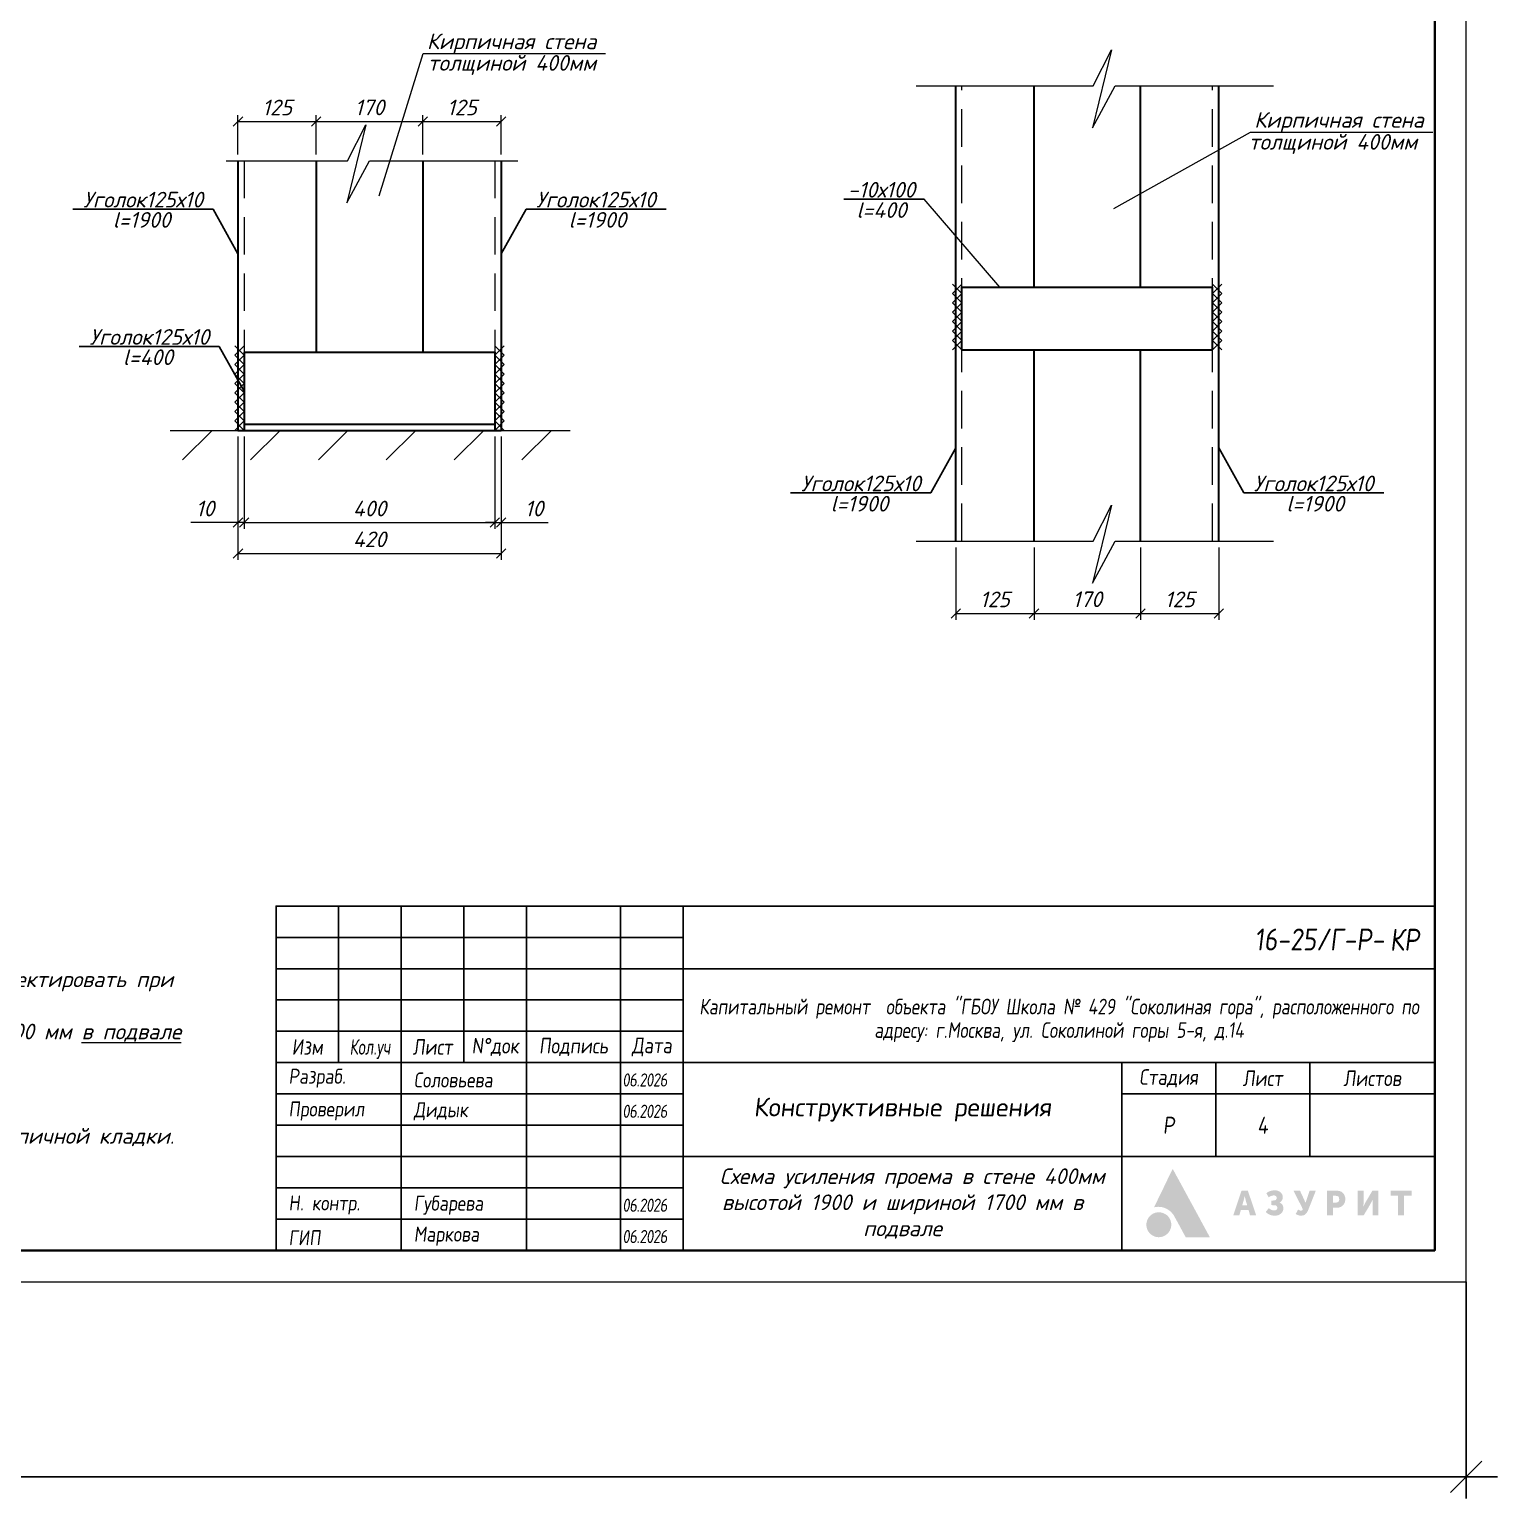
# Model space of a CAD drawing. Header units: millimetres. Extents: x 19346 to 188849, y 18183 to 1386204.
# Drawn here: x 129053 to 131397, y 25514 to 27860 of the extents above; entities that cross this region are included whole.
import ezdxf
from ezdxf.enums import TextEntityAlignment as Align

# ---------------------------------------------------------------- set-up
doc = ezdxf.new("R2010")
doc.units = ezdxf.units.MM
doc.linetypes.add('Пунктир 2мм', pattern=[3, 2, -1])
doc.layers.get('DEFPOINTS').update_dxf_attribs({"color": 1})
for name, color, linetype, lineweight in [('013', 7, 'Continuous', 13), ('030', 7, 'Continuous', 30), ('_TEXT', 7, 'Continuous', 30)]:
    doc.layers.add(name, color=color, linetype=linetype, lineweight=lineweight)
doc.layers.add('_STAMP', color=7, linetype='Continuous')
doc.styles.add('10', font='isocpeui.ttf', dxfattribs={"height": 25})
doc.styles.add('GOST', font='isocpeur.TTF')
doc.styles.add('ISOCPEUR', font='isocpeur.TTF', dxfattribs={"width": 0.85, "oblique": 7})
doc.styles.add('БДА100', font='romand.shx', dxfattribs={"width": 0.7})
doc.dimstyles.new('10', dxfattribs={"dimtxt": 37.5, "dimasz": 15, "dimexe": 10, "dimexo": 10, "dimgap": 10, "dimtad": 1, "dimtxsty": '10', "dimblk": 'OBLIQUE', "dimcen": 2.5, "dimadec": 0, "dimazin": 0, "dimtfac": 1, "dimtmove": 0, "dimatfit": 3, "dimfxl": 1, "dimlwd": 15, "dimlwe": 15, "dimarcsym": 0})
doc.dimstyles.new('БДА1', dxfattribs={"dimtxt": 2, "dimasz": 1, "dimexe": 0.7, "dimexo": 0, "dimgap": 0.8, "dimtad": 1, "dimdec": 0, "dimrnd": 1, "dimzin": 0, "dimdsep": 46, "dimtxsty": 'БДА100', "dimblk": 'OBLIQUE', "dimcen": 2, "dimdle": 1, "dimadec": 0, "dimazin": 0, "dimtfac": 1, "dimtdec": 0, "dimtmove": 1, "dimatfit": 3, "dimldrblk": 'NONE', "dimfxl": 0.7, "dimtolj": 1, "dimtzin": 0, "dimlwd": -1, "dimlwe": -1, "dimarcsym": 0})

# ---------------------------------------------------------------- blocks, each defined once
blk = doc.blocks.new('_OBLIQUE')
at = {"color": 0, "linetype": 'ByBlock'}
blk.add_line((-0.5, -0.5), (0.5, 0.5), dxfattribs=at)
blk = doc.blocks.new('*D17')
at = {"layer": 'DEFPOINTS', "color": 0, "transparency": 16777216}
for p, q in [((0, 0), (0, -34.62)), ((594, 0), (594, -34.62)), ((-5, -31.12), (599, -31.12))]:
    blk.add_line(p, q, dxfattribs=at)
for p in [(0, 0), (594, 0), (594, -31.12)]:
    blk.add_point(p, dxfattribs=at)
at = {"layer": 'DEFPOINTS', "color": 0, "transparency": 16777216, "xscale": 5, "yscale": 5, "zscale": 5, "rotation": 180}
blk.add_blockref('_OBLIQUE', (0, -31.12), dxfattribs=at)
at = {"layer": 'DEFPOINTS', "color": 0, "transparency": 16777216, "xscale": 5, "yscale": 5, "zscale": 5}
blk.add_blockref('_OBLIQUE', (594, -31.12), dxfattribs=at)
at = {"layer": 'DEFPOINTS', "color": 0, "lineweight": 0, "transparency": 16777216, "insert": (105, -22.12), "char_height": 10, "attachment_point": 5, "style": 'БДА100'}
blk.add_mtext('\\A1;594', dxfattribs=at)
blk = doc.blocks.new('_None')
blk = doc.blocks.new('Логотип Азурит')
at = {"layer": '_STAMP', "linetype": 'Continuous', "true_color": 0x2a3756}
h = blk.add_hatch(color=159, dxfattribs=at)
h.dxf.hatch_style = 1
h.paths.add_polyline_path([(-39.4, 8.5), (-40.02, 9.65), (-40.61, 10.74), (-41.14, 11.7), (-41.62, 12.59), (-41.79, 12.89), (-41.86, 13.01), (-41.91, 12.94), (-41.99, 12.78), (-42.39, 11.96), (-42.77, 11.18), (-43.09, 10.5), (-43.47, 9.72), (-44.18, 8.26), (-44.5, 7.6), (-44.73, 7.14), (-44.85, 6.9), (-44.7, 6.93), (-44.51, 6.95), (-44.27, 6.97), (-44.09, 6.97), (-43.91, 6.96), (-43.74, 6.94), (-43.56, 6.91), (-43.39, 6.87), (-43.22, 6.81), (-43.05, 6.75), (-42.89, 6.68), (-42.73, 6.59), (-42.58, 6.5), (-42.43, 6.4), (-42.29, 6.29), (-42.15, 6.17), (-42.03, 6.04), (-41.91, 5.91), (-41.79, 5.77), (-41.72, 5.65), (-41.63, 5.5), (-41.3, 4.9), (-41.02, 4.39), (-40.57, 3.56), (-40.05, 2.59), (-39.78, 2.11), (-37.86, 2.11), (-36.5, 2.11), (-35.94, 2.12), (-36.48, 3.13), (-36.82, 3.75), (-37.16, 4.37), (-37.67, 5.33), (-38.2, 6.3), (-38.54, 6.93), (-38.87, 7.53)])
h = blk.add_hatch(color=159, dxfattribs=at)
h.dxf.hatch_style = 1
h.paths.add_polyline_path([(-29.3, 7.88), (-29.63, 8.84), (-29.86, 9.53), (-30.37, 9.54), (-30.87, 9.54), (-30.93, 9.38), (-31.26, 8.4), (-31.64, 7.27), (-31.97, 6.31), (-32.19, 5.64), (-32.05, 5.63), (-31.71, 5.62), (-31.23, 5.62), (-31.11, 6.03), (-30.99, 6.44), (-30.37, 6.44), (-29.75, 6.44), (-29.63, 6.03), (-29.52, 5.62), (-29.03, 5.62), (-28.54, 5.62), (-28.6, 5.8), (-28.93, 6.79)])
h.paths.add_polyline_path([(-30.77, 7.21), (-30.74, 7.31), (-30.56, 7.93), (-30.43, 8.43), (-30.39, 8.59), (-30.37, 8.65), (-30.35, 8.64), (-30.31, 8.45), (-30.22, 8.08), (-30.11, 7.66), (-30.01, 7.33), (-29.97, 7.21), (-30.37, 7.21)], flags=16)
h = blk.add_hatch(color=159, dxfattribs=at)
h.dxf.hatch_style = 1
h.paths.add_polyline_path([(-24.39, 7.35), (-24.47, 7.43), (-24.56, 7.5), (-24.66, 7.56), (-24.81, 7.65), (-24.74, 7.69), (-24.65, 7.75), (-24.55, 7.86), (-24.45, 7.97), (-24.38, 8.09), (-24.35, 8.18), (-24.32, 8.25), (-24.31, 8.34), (-24.3, 8.45), (-24.3, 8.65), (-24.31, 8.73), (-24.34, 8.82), (-24.41, 8.99), (-24.51, 9.14), (-24.63, 9.28), (-24.78, 9.39), (-24.95, 9.48), (-25.13, 9.55), (-25.34, 9.59), (-25.56, 9.6), (-25.74, 9.6), (-25.91, 9.58), (-26.08, 9.55), (-26.23, 9.51), (-26.39, 9.46), (-26.53, 9.39), (-26.67, 9.32), (-26.8, 9.23), (-26.9, 9.15), (-26.81, 8.98), (-26.64, 8.66), (-26.54, 8.5), (-26.51, 8.5), (-26.46, 8.54), (-26.35, 8.61), (-26.21, 8.67), (-26.07, 8.73), (-25.93, 8.77), (-25.82, 8.79), (-25.72, 8.79), (-25.62, 8.79), (-25.53, 8.76), (-25.46, 8.73), (-25.39, 8.68), (-25.34, 8.62), (-25.3, 8.55), (-25.26, 8.45), (-25.26, 8.36), (-25.27, 8.27), (-25.32, 8.18), (-25.36, 8.13), (-25.39, 8.08), (-25.44, 8.05), (-25.49, 8.02), (-25.63, 7.99), (-25.84, 7.98), (-26.1, 7.97), (-26.1, 7.6), (-26.1, 7.24), (-25.78, 7.23), (-25.54, 7.21), (-25.45, 7.2), (-25.38, 7.18), (-25.33, 7.15), (-25.28, 7.12), (-25.25, 7.08), (-25.21, 7.02), (-25.19, 6.96), (-25.17, 6.9), (-25.17, 6.76), (-25.18, 6.7), (-25.2, 6.64), (-25.23, 6.58), (-25.26, 6.53), (-25.31, 6.49), (-25.37, 6.45), (-25.44, 6.43), (-25.52, 6.41), (-25.69, 6.39), (-25.78, 6.39), (-25.87, 6.41), (-26, 6.45), (-26.16, 6.51), (-26.3, 6.6), (-26.43, 6.69), (-26.53, 6.76), (-26.77, 6.45), (-26.93, 6.26), (-26.97, 6.2), (-26.98, 6.15), (-26.97, 6.11), (-26.94, 6.07), (-26.82, 5.97), (-26.62, 5.84), (-26.41, 5.73), (-26.19, 5.65), (-25.97, 5.59), (-25.78, 5.57), (-25.53, 5.57), (-25.3, 5.58), (-25.12, 5.61), (-24.99, 5.65), (-24.87, 5.71), (-24.75, 5.78), (-24.64, 5.85), (-24.54, 5.94), (-24.45, 6.03), (-24.37, 6.13), (-24.31, 6.23), (-24.25, 6.37), (-24.21, 6.51), (-24.2, 6.66), (-24.2, 6.82), (-24.21, 6.94), (-24.24, 7.06), (-24.28, 7.16), (-24.33, 7.26)])
h = blk.add_hatch(color=159, dxfattribs=at)
h.dxf.hatch_style = 1
h.paths.add_polyline_path([(-19.61, 8.04), (-19.36, 8.68), (-19.14, 9.22), (-19.03, 9.53), (-19.17, 9.54), (-19.52, 9.54), (-20.02, 9.54), (-20.05, 9.44), (-20.31, 8.65), (-20.59, 7.81), (-20.63, 7.68), (-20.66, 7.62), (-20.67, 7.61), (-20.7, 7.67), (-20.82, 7.97), (-21.01, 8.4), (-21.34, 9.1), (-21.54, 9.54), (-22.06, 9.54), (-22.58, 9.54), (-22.4, 9.17), (-21.88, 8.17), (-21.32, 7.06), (-21.11, 6.63), (-21.09, 6.56), (-21.1, 6.52), (-21.15, 6.45), (-21.21, 6.41), (-21.28, 6.38), (-21.37, 6.37), (-21.45, 6.37), (-21.55, 6.39), (-21.64, 6.43), (-21.74, 6.49), (-21.82, 6.53), (-21.86, 6.49), (-21.92, 6.39), (-22.11, 6.05), (-22.23, 5.85), (-22.18, 5.81), (-22.08, 5.75), (-21.95, 5.69), (-21.81, 5.63), (-21.69, 5.59), (-21.51, 5.57), (-21.31, 5.57), (-21.12, 5.59), (-20.97, 5.62), (-20.88, 5.66), (-20.79, 5.71), (-20.71, 5.77), (-20.63, 5.84), (-20.56, 5.93), (-20.48, 6.02), (-20.35, 6.23), (-20.28, 6.35), (-20.21, 6.51), (-19.92, 7.25)])
h = blk.add_hatch(color=159, dxfattribs=at)
h.dxf.hatch_style = 1
h.paths.add_polyline_path([(-14.46, 7.53), (-14.41, 7.64), (-14.37, 7.74), (-14.33, 7.96), (-14.31, 8.19), (-14.32, 8.41), (-14.37, 8.63), (-14.45, 8.83), (-14.5, 8.93), (-14.55, 9.02), (-14.62, 9.1), (-14.69, 9.18), (-14.81, 9.29), (-14.92, 9.37), (-15.06, 9.43), (-15.21, 9.49), (-15.33, 9.52), (-15.49, 9.53), (-16.3, 9.54), (-17.21, 9.54), (-17.21, 7.58), (-17.21, 5.62), (-16.73, 5.62), (-16.25, 5.62), (-16.25, 6.23), (-16.25, 6.83), (-15.87, 6.83), (-15.58, 6.84), (-15.35, 6.86), (-15.17, 6.91), (-14.99, 6.98), (-14.83, 7.08), (-14.69, 7.2), (-14.56, 7.36)])
h.paths.add_polyline_path([(-15.6, 7.68), (-15.67, 7.66), (-15.95, 7.66), (-16.25, 7.66), (-16.25, 8.2), (-16.25, 8.74), (-15.93, 8.73), (-15.64, 8.72), (-15.57, 8.7), (-15.51, 8.67), (-15.42, 8.6), (-15.35, 8.51), (-15.32, 8.45), (-15.3, 8.39), (-15.29, 8.19), (-15.29, 8.07), (-15.3, 8), (-15.32, 7.94), (-15.35, 7.88), (-15.39, 7.82), (-15.43, 7.78), (-15.53, 7.71)], flags=16)
h = blk.add_hatch(color=159, dxfattribs=at)
h.dxf.hatch_style = 1
h.paths.add_polyline_path([(-10.09, 7.82), (-9.98, 8.03), (-9.94, 8.12), (-9.95, 7.93), (-9.96, 7.49), (-9.97, 6.69), (-9.97, 5.62), (-9.5, 5.62), (-9.04, 5.62), (-9.04, 7.58), (-9.04, 9.54), (-9.51, 9.54), (-9.99, 9.54), (-10.36, 8.91), (-10.84, 8.1), (-11.03, 7.78), (-11.26, 7.34), (-11.37, 7.13), (-11.42, 7.05), (-11.41, 7.31), (-11.39, 7.78), (-11.39, 8.55), (-11.39, 9.54), (-11.86, 9.54), (-12.34, 9.54), (-12.34, 7.58), (-12.34, 5.62), (-11.86, 5.62), (-11.37, 5.62), (-11.18, 5.95), (-10.61, 6.89), (-10.31, 7.42)])
h = blk.add_hatch(color=159, dxfattribs=at)
h.dxf.hatch_style = 1
h.paths.add_polyline_path([(-3.74, 9.14), (-3.74, 9.54), (-5.42, 9.54), (-7.09, 9.54), (-7.09, 9.14), (-7.09, 8.74), (-6.5, 8.74), (-5.9, 8.74), (-5.9, 7.18), (-5.9, 5.62), (-5.43, 5.62), (-4.95, 5.62), (-4.95, 7.18), (-4.95, 8.74), (-4.35, 8.74), (-3.74, 8.74)])
at = {"layer": '_STAMP', "linetype": 'Continuous', "true_color": 0x1447b7}
h = blk.add_hatch(color=162, dxfattribs=at)
h.dxf.hatch_style = 1
h.paths.add_polyline_path([(-42.09, 4.22), (-42.11, 4.4), (-42.15, 4.58), (-42.2, 4.76), (-42.27, 4.93), (-42.35, 5.1), (-42.45, 5.26), (-42.57, 5.41), (-42.7, 5.55), (-42.8, 5.64), (-42.91, 5.72), (-43.14, 5.86), (-43.38, 5.97), (-43.63, 6.05), (-43.89, 6.09), (-44.15, 6.1), (-44.42, 6.07), (-44.55, 6.04), (-44.68, 6.01), (-44.87, 5.94), (-45.05, 5.85), (-45.22, 5.74), (-45.37, 5.62), (-45.51, 5.49), (-45.63, 5.35), (-45.75, 5.19), (-45.84, 5.03), (-45.92, 4.85), (-45.98, 4.67), (-46.03, 4.49), (-46.06, 4.29), (-46.07, 4.1), (-46.05, 3.9), (-46.02, 3.7), (-45.97, 3.51), (-45.92, 3.37), (-45.87, 3.24), (-45.8, 3.11), (-45.72, 2.99), (-45.64, 2.88), (-45.54, 2.77), (-45.44, 2.67), (-45.33, 2.57), (-45.22, 2.49), (-45.1, 2.41), (-44.98, 2.34), (-44.85, 2.28), (-44.72, 2.22), (-44.58, 2.18), (-44.44, 2.15), (-44.3, 2.13), (-44.05, 2.12), (-43.8, 2.14), (-43.57, 2.19), (-43.34, 2.26), (-43.12, 2.37), (-42.92, 2.5), (-42.73, 2.65), (-42.56, 2.83), (-42.44, 2.99), (-42.34, 3.15), (-42.26, 3.32), (-42.19, 3.49), (-42.14, 3.67), (-42.11, 3.85), (-42.09, 4.03)])
blk = doc.blocks.new('_Azurit_Stamp')
at = {"layer": '_STAMP'}
for p, q in [((-175, 55), (-175, 30)), ((-165, 55), (-165, 0)), ((-155, 55), (-155, 30)), ((-145, 55), (-145, 0)), ((-130, 55), (-130, 0)), ((-120, 55), (-120, 0)), ((-185, 50), (-120, 50)), ((-185, 45), (-120, 45)), ((0, 45), (-120, 45)), ((-185, 40), (-120, 40)), ((-185, 35), (-120, 35)), ((-185, 30), (-120, 30)), ((0, 30), (-120, 30)), ((-50, 30), (-50, 0)), ((-35, 25), (-35, 30)), ((-20, 25), (-20, 30)), ((-185, 25), (-120, 25)), ((-50, 25), (-35, 25)), ((-35, 25), (-50, 25)), ((-35, 25), (-20, 25)), ((-35, 15), (-35, 25)), ((-20, 25), (-35, 25)), ((-20, 25), (0, 25)), ((-20, 15), (-20, 25)), ((0, 25), (-20, 25)), ((-185, 20), (-120, 20)), ((-185, 15), (-120, 15)), ((-120, 15), (0, 15)), ((-185, 10), (-120, 10)), ((-185, 5), (-120, 5))]:
    blk.add_line(p, q, dxfattribs=at)
blk.add_lwpolyline([(-185, 0), (0, 0), (0, 55), (-185, 55)], close=True, dxfattribs=at)
at = {"linetype": 'Continuous'}
blk.add_blockref('Логотип Азурит', (0, 0), dxfattribs=at)
at = {"color": 0, "lineweight": 9, "insert": (-42.5, 20), "char_height": 2.7, "width": 15, "attachment_point": 5, "style": 'ISOCPEUR'}
blk.add_mtext('Р', dxfattribs=at)
at = {"layer": '_TEXT', "color": 1, "style": 'ISOCPEUR', "oblique": 7, "width": 0.85}
blk.add_text('КР ', height=3.5, dxfattribs=at).set_placement((-7.2, 49.62), align=Align.MIDDLE_LEFT)
at = {"layer": '_TEXT', "color": 5, "line_spacing_factor": 0.9, "style": 'ISOCPEUR'}
for s, width, heights, insert, char_height, attachment_point in [('16-25/Г-Р-', 69.1586, [9.61], (-8.07, 49.66), 3.5, 6), ('{\\Q8;\\W0.8;\\C7;Капитальный ремонт  объекта "ГБОУ Школа № 429 "Соколиная гора", расположенного по адресу: г.Москва, ул. Соколиной горы 5-я, д.14}', 120, [14.01], (-60, 36.73), 2.5, 5), ('{\\W1;Конструктивные решения}', 69.1586, [14.57], (-85, 22.5), 3, 5)]:
    blk.add_mtext_dynamic_manual_height_columns(s, width=width, gutter_width=0, heights=heights, dxfattribs=dict(at, insert=insert, char_height=char_height, attachment_point=attachment_point))
at = {"layer": '_TEXT', "style": 'ISOCPEUR'}
for s, width, insert, char_height, attachment_point in [('Изм', 10, (-180, 32.5), 2.5, 5), ('{\\W0.7;Кол.уч}', 10, (-170, 32.17), 2.5, 5), ('Лист', 10, (-160, 32.5), 2.5, 5), ('N%%Dдок', 10, (-150, 32.5), 2.5, 5), ('Подпись', 10, (-137.5, 32.5), 2.5, 5), ('Дата', 10, (-125, 32.5), 2.5, 5), ('Разраб.', 20, (-183, 27.5), 2.4, 4), ('Стадия', 15, (-42.5, 27.5), 2.5, 5), ('Лист', 15, (-27.5, 27.5), 2.5, 5), ('Листов', 15, (-10, 27.5), 2.5, 5), ('Проверил', 20, (-183, 22.27), 2.4, 4), ('Н. контр.', 20, (-183, 7.27), 2.4, 4), ('ГИП', 20, (-183, 2.04), 2.4, 4)]:
    blk.add_mtext_dynamic_manual_height_columns(s, width=width, gutter_width=12.5, heights=[0], dxfattribs=dict(at, insert=insert, char_height=char_height, attachment_point=attachment_point))
at = {"layer": '_TEXT', "color": 1, "attachment_point": 4, "style": 'ISOCPEUR'}
for s, width, insert, char_height in [('Соловьева', 19.0361, (-163, 27.23), 2.4), ('{\\W0.82;\\T0.92;06.2026}', 7.4894, (-129.7, 27.23), 2.1), ('{\\W0.82;\\T0.92;06.2026}', 7.4894, (-129.7, 22.23), 2.1), ('{\\W0.82;\\T0.92;06.2026}', 7.4894, (-129.7, 7.23), 2.1), ('{\\W0.82;\\T0.92;06.2026}', 7.4894, (-129.7, 2.23), 2.1)]:
    blk.add_mtext_dynamic_manual_height_columns(s, width=width, gutter_width=12.5, heights=[0], dxfattribs=dict(at, insert=insert, char_height=char_height))
at = {"layer": '_TEXT', "color": 5, "char_height": 2.4, "attachment_point": 4, "style": 'ISOCPEUR'}
for s, insert in [('Дидык', (-163, 22.23)), ('Губарева', (-163, 7.23)), ('Маркова', (-163, 2.29))]:
    blk.add_mtext_dynamic_manual_height_columns(s, width=19.0361, gutter_width=12.5, heights=[0], dxfattribs=dict(at, insert=insert))
blk = doc.blocks.new('*D259')
at = {"color": 0, "lineweight": 15, "ltscale": 100, "transparency": 16777216}
for p, q in [((129396.1, 27209.8), (129396.1, 27062.5)), ((129796.1, 27209.8), (129796.1, 27062.5)), ((129396.1, 27072.5), (129796.1, 27072.5))]:
    blk.add_line(p, q, dxfattribs=at)
at = {"layer": 'DEFPOINTS', "color": 0, "ltscale": 100, "transparency": 16777216}
for p in [(129396.1, 27219.8), (129796.1, 27219.8), (129796.1, 27072.5)]:
    blk.add_point(p, dxfattribs=at)
at = {"color": 0, "lineweight": 15, "ltscale": 100, "transparency": 16777216, "xscale": 15, "yscale": 15, "zscale": 15, "rotation": 180}
blk.add_blockref('_OBLIQUE', (129396.1, 27072.5), dxfattribs=at)
at = {"color": 0, "lineweight": 15, "ltscale": 100, "transparency": 16777216, "xscale": 15, "yscale": 15, "zscale": 15}
blk.add_blockref('_OBLIQUE', (129796.1, 27072.5), dxfattribs=at)
at = {"color": 0, "ltscale": 100, "transparency": 16777216, "insert": (129596.1, 27095), "char_height": 25, "attachment_point": 5, "style": '10'}
blk.add_mtext('400', dxfattribs=at)
blk = doc.blocks.new('*D289')
at = {"layer": '013', "color": 0, "lineweight": 15, "ltscale": 100, "transparency": 16777216}
for p, q in [((129386.1, 27209.8), (129386.1, 27062.5)), ((129396.1, 27209.8), (129396.1, 27062.5)), ((129386.1, 27072.5), (129310.9, 27072.5)), ((129396.1, 27072.5), (129386.1, 27072.5)), ((129396.1, 27072.5), (129411.1, 27072.5))]:
    blk.add_line(p, q, dxfattribs=at)
at = {"layer": 'DEFPOINTS', "color": 0, "ltscale": 100, "transparency": 16777216}
for p in [(129386.1, 27219.8), (129396.1, 27219.8), (129386.1, 27072.5)]:
    blk.add_point(p, dxfattribs=at)
at = {"layer": '013', "color": 0, "lineweight": 15, "ltscale": 100, "transparency": 16777216, "xscale": 15, "yscale": 15, "zscale": 15}
blk.add_blockref('_OBLIQUE', (129386.1, 27072.5), dxfattribs=at)
at = {"layer": '013', "color": 0, "lineweight": 15, "ltscale": 100, "transparency": 16777216, "xscale": 15, "yscale": 15, "zscale": 15, "rotation": 180}
blk.add_blockref('_OBLIQUE', (129396.1, 27072.5), dxfattribs=at)
at = {"layer": '013', "color": 0, "ltscale": 100, "transparency": 16777216, "insert": (129333.5, 27095), "char_height": 25, "attachment_point": 5, "style": '10'}
blk.add_mtext('10', dxfattribs=at)
blk = doc.blocks.new('*D260')
at = {"layer": '013', "color": 0, "lineweight": 15, "ltscale": 100, "transparency": 16777216}
for p, q in [((129796.1, 27209.8), (129796.1, 27062.5)), ((129806.1, 27209.8), (129806.1, 27062.5)), ((129796.1, 27072.5), (129781.1, 27072.5)), ((129796.1, 27072.5), (129806.1, 27072.5)), ((129806.1, 27072.5), (129881.3, 27072.5))]:
    blk.add_line(p, q, dxfattribs=at)
at = {"layer": 'DEFPOINTS', "color": 0, "ltscale": 100, "transparency": 16777216}
for p in [(129796.1, 27219.8), (129806.1, 27219.8), (129806.1, 27072.5)]:
    blk.add_point(p, dxfattribs=at)
at = {"layer": '013', "color": 0, "lineweight": 15, "ltscale": 100, "transparency": 16777216, "xscale": 15, "yscale": 15, "zscale": 15}
blk.add_blockref('_OBLIQUE', (129796.1, 27072.5), dxfattribs=at)
at = {"layer": '013', "color": 0, "lineweight": 15, "ltscale": 100, "transparency": 16777216, "xscale": 15, "yscale": 15, "zscale": 15, "rotation": 180}
blk.add_blockref('_OBLIQUE', (129806.1, 27072.5), dxfattribs=at)
at = {"layer": '013', "color": 0, "ltscale": 100, "transparency": 16777216, "insert": (129858.7, 27095), "char_height": 25, "attachment_point": 5, "style": '10'}
blk.add_mtext('10', dxfattribs=at)
blk = doc.blocks.new('*D261')
at = {"layer": '013', "color": 0, "lineweight": 15, "ltscale": 100, "transparency": 16777216}
for p, q in [((129386.1, 27209.8), (129386.1, 27013.3)), ((129806.1, 27209.8), (129806.1, 27013.3)), ((129386.1, 27023.3), (129806.1, 27023.3))]:
    blk.add_line(p, q, dxfattribs=at)
at = {"layer": 'DEFPOINTS', "color": 0, "ltscale": 100, "transparency": 16777216}
for p in [(129386.1, 27219.8), (129806.1, 27219.8), (129806.1, 27023.3)]:
    blk.add_point(p, dxfattribs=at)
at = {"layer": '013', "color": 0, "lineweight": 15, "ltscale": 100, "transparency": 16777216, "xscale": 15, "yscale": 15, "zscale": 15, "rotation": 180}
blk.add_blockref('_OBLIQUE', (129386.1, 27023.3), dxfattribs=at)
at = {"layer": '013', "color": 0, "lineweight": 15, "ltscale": 100, "transparency": 16777216, "xscale": 15, "yscale": 15, "zscale": 15}
blk.add_blockref('_OBLIQUE', (129806.1, 27023.3), dxfattribs=at)
at = {"layer": '013', "color": 0, "ltscale": 100, "transparency": 16777216, "insert": (129596.1, 27045.8), "char_height": 25, "attachment_point": 5, "style": '10'}
blk.add_mtext('420', dxfattribs=at)
blk = doc.blocks.new('*D298')
at = {"layer": '013', "color": 0, "lineweight": 15, "ltscale": 100, "transparency": 16777216}
for p, q in [((129386.1, 27660.4), (129386.1, 27722.9)), ((129386.1, 27712.9), (129511.1, 27712.9)), ((129511.1, 27660.4), (129511.1, 27722.9))]:
    blk.add_line(p, q, dxfattribs=at)
at = {"layer": 'DEFPOINTS', "color": 0, "ltscale": 100, "transparency": 16777216}
for p in [(129511.1, 27712.9), (129386.1, 27650.4), (129511.1, 27650.4)]:
    blk.add_point(p, dxfattribs=at)
at = {"layer": '013', "color": 0, "lineweight": 15, "ltscale": 100, "transparency": 16777216, "xscale": 15, "yscale": 15, "zscale": 15, "rotation": 180}
blk.add_blockref('_OBLIQUE', (129386.1, 27712.9), dxfattribs=at)
at = {"layer": '013', "color": 0, "lineweight": 15, "ltscale": 100, "transparency": 16777216, "xscale": 15, "yscale": 15, "zscale": 15}
blk.add_blockref('_OBLIQUE', (129511.1, 27712.9), dxfattribs=at)
at = {"layer": '013', "color": 0, "ltscale": 100, "transparency": 16777216, "insert": (129448.6, 27735.4), "char_height": 25, "attachment_point": 5, "style": '10'}
blk.add_mtext('125', dxfattribs=at)
blk = doc.blocks.new('*D299')
at = {"layer": '013', "color": 0, "lineweight": 15, "ltscale": 100, "transparency": 16777216}
for p, q in [((129511.1, 27660.4), (129511.1, 27722.9)), ((129511.1, 27712.9), (129681.1, 27712.9)), ((129681.1, 27660.4), (129681.1, 27722.9))]:
    blk.add_line(p, q, dxfattribs=at)
at = {"layer": 'DEFPOINTS', "color": 0, "ltscale": 100, "transparency": 16777216}
for p in [(129681.1, 27712.9), (129511.1, 27650.4), (129681.1, 27650.4)]:
    blk.add_point(p, dxfattribs=at)
at = {"layer": '013', "color": 0, "lineweight": 15, "ltscale": 100, "transparency": 16777216, "xscale": 15, "yscale": 15, "zscale": 15, "rotation": 180}
blk.add_blockref('_OBLIQUE', (129511.1, 27712.9), dxfattribs=at)
at = {"layer": '013', "color": 0, "lineweight": 15, "ltscale": 100, "transparency": 16777216, "xscale": 15, "yscale": 15, "zscale": 15}
blk.add_blockref('_OBLIQUE', (129681.1, 27712.9), dxfattribs=at)
at = {"layer": '013', "color": 0, "ltscale": 100, "transparency": 16777216, "insert": (129596.1, 27735.5), "char_height": 25, "attachment_point": 5, "style": '10'}
blk.add_mtext('170', dxfattribs=at)
blk = doc.blocks.new('*D300')
at = {"layer": '013', "color": 0, "lineweight": 15, "ltscale": 100, "transparency": 16777216}
for p, q in [((129681.1, 27660.4), (129681.1, 27722.9)), ((129681.1, 27712.9), (129806.1, 27712.9)), ((129806.1, 27660.4), (129806.1, 27722.9))]:
    blk.add_line(p, q, dxfattribs=at)
at = {"layer": 'DEFPOINTS', "color": 0, "ltscale": 100, "transparency": 16777216}
for p in [(129806.1, 27712.9), (129681.1, 27650.4), (129806.1, 27650.4)]:
    blk.add_point(p, dxfattribs=at)
at = {"layer": '013', "color": 0, "lineweight": 15, "ltscale": 100, "transparency": 16777216, "xscale": 15, "yscale": 15, "zscale": 15, "rotation": 180}
blk.add_blockref('_OBLIQUE', (129681.1, 27712.9), dxfattribs=at)
at = {"layer": '013', "color": 0, "lineweight": 15, "ltscale": 100, "transparency": 16777216, "xscale": 15, "yscale": 15, "zscale": 15}
blk.add_blockref('_OBLIQUE', (129806.1, 27712.9), dxfattribs=at)
at = {"layer": '013', "color": 0, "ltscale": 100, "transparency": 16777216, "insert": (129743.6, 27735.4), "char_height": 25, "attachment_point": 5, "style": '10'}
blk.add_mtext('125', dxfattribs=at)
blk = doc.blocks.new('*D273')
at = {"layer": '013', "color": 0, "lineweight": 15, "ltscale": 100, "transparency": 16777216}
for p, q in [((130531.8, 27032.8), (130531.8, 26917.4)), ((130656.8, 27032.8), (130656.8, 26917.4)), ((130531.8, 26927.4), (130656.8, 26927.4))]:
    blk.add_line(p, q, dxfattribs=at)
at = {"layer": 'DEFPOINTS', "color": 0, "ltscale": 100, "transparency": 16777216}
for p in [(130531.8, 27042.8), (130656.8, 27042.8), (130656.8, 26927.4)]:
    blk.add_point(p, dxfattribs=at)
at = {"layer": '013', "color": 0, "lineweight": 15, "ltscale": 100, "transparency": 16777216, "xscale": 15, "yscale": 15, "zscale": 15, "rotation": 180}
blk.add_blockref('_OBLIQUE', (130531.8, 26927.4), dxfattribs=at)
at = {"layer": '013', "color": 0, "lineweight": 15, "ltscale": 100, "transparency": 16777216, "xscale": 15, "yscale": 15, "zscale": 15}
blk.add_blockref('_OBLIQUE', (130656.8, 26927.4), dxfattribs=at)
at = {"layer": '013', "color": 0, "ltscale": 100, "transparency": 16777216, "insert": (130594.3, 26949.9), "char_height": 25, "attachment_point": 5, "style": '10'}
blk.add_mtext('125', dxfattribs=at)
blk = doc.blocks.new('*D274')
at = {"layer": '013', "color": 0, "lineweight": 15, "ltscale": 100, "transparency": 16777216}
for p, q in [((130656.8, 27032.8), (130656.8, 26917.4)), ((130826.8, 27032.8), (130826.8, 26917.4)), ((130656.8, 26927.4), (130826.8, 26927.4))]:
    blk.add_line(p, q, dxfattribs=at)
at = {"layer": 'DEFPOINTS', "color": 0, "ltscale": 100, "transparency": 16777216}
for p in [(130656.8, 27042.8), (130826.8, 27042.8), (130826.8, 26927.4)]:
    blk.add_point(p, dxfattribs=at)
at = {"layer": '013', "color": 0, "lineweight": 15, "ltscale": 100, "transparency": 16777216, "xscale": 15, "yscale": 15, "zscale": 15, "rotation": 180}
blk.add_blockref('_OBLIQUE', (130656.8, 26927.4), dxfattribs=at)
at = {"layer": '013', "color": 0, "lineweight": 15, "ltscale": 100, "transparency": 16777216, "xscale": 15, "yscale": 15, "zscale": 15}
blk.add_blockref('_OBLIQUE', (130826.8, 26927.4), dxfattribs=at)
at = {"layer": '013', "color": 0, "ltscale": 100, "transparency": 16777216, "insert": (130741.8, 26950.1), "char_height": 25, "attachment_point": 5, "style": '10'}
blk.add_mtext('170', dxfattribs=at)
blk = doc.blocks.new('*D275')
at = {"layer": '013', "color": 0, "lineweight": 15, "ltscale": 100, "transparency": 16777216}
for p, q in [((130826.8, 27032.8), (130826.8, 26917.4)), ((130951.8, 27032.8), (130951.8, 26917.4)), ((130826.8, 26927.4), (130951.8, 26927.4))]:
    blk.add_line(p, q, dxfattribs=at)
at = {"layer": 'DEFPOINTS', "color": 0, "ltscale": 100, "transparency": 16777216}
for p in [(130826.8, 27042.8), (130951.8, 27042.8), (130951.8, 26927.4)]:
    blk.add_point(p, dxfattribs=at)
at = {"layer": '013', "color": 0, "lineweight": 15, "ltscale": 100, "transparency": 16777216, "xscale": 15, "yscale": 15, "zscale": 15, "rotation": 180}
blk.add_blockref('_OBLIQUE', (130826.8, 26927.4), dxfattribs=at)
at = {"layer": '013', "color": 0, "lineweight": 15, "ltscale": 100, "transparency": 16777216, "xscale": 15, "yscale": 15, "zscale": 15}
blk.add_blockref('_OBLIQUE', (130951.8, 26927.4), dxfattribs=at)
at = {"layer": '013', "color": 0, "ltscale": 100, "transparency": 16777216, "insert": (130889.3, 26949.9), "char_height": 25, "attachment_point": 5, "style": '10'}
blk.add_mtext('125', dxfattribs=at)
blk = doc.blocks.new('*U16')
at = {"color": 44, "lineweight": 20, "ltscale": 10}
for p, q in [((594, 0), (594, 420)), ((0, 0), (594, 0))]:
    blk.add_line(p, q, dxfattribs=at)
at = {"color": 137, "lineweight": 35, "ltscale": 10}
for p, q in [((589, 5), (589, 415)), ((8.04, 5), (589, 5))]:
    blk.add_line(p, q, dxfattribs=at)
at = {"color": 44, "lineweight": 13, "style": 'GOST', "oblique": 10, "width": 0.8}
for tag in ['ФОРМАТВЕРТ', 'ФОРМАТГОРИЗ']:
    blk.add_attdef(tag, (542.98, 1.6), '', height=2, dxfattribs=at)
at = {"layer": 'DEFPOINTS', "color": 251, "lineweight": 0}
dim = blk.add_linear_dim(base=(594, -31.12), p1=(0, 0), p2=(594, 0), dimstyle='БДА1', override={"dimscale": 5}, dxfattribs=at)
dim.commit()
dim.dimension.update_dxf_attribs({"geometry": '*D17', "text_midpoint": (105, -31.12), "dimtype": 128})

msp = doc.modelspace()

# ---------------------------------------------------------------- linework, layer by layer
at = {"ltscale": 100}
for p, q in [((129346.313, 27573.232), (129122.572, 27573.232)), ((129386.116, 27501.568), (129346.313, 27573.232)), ((129806.116, 27501.568), (129845.918, 27573.232)), ((129845.918, 27573.232), (130069.659, 27573.232)), ((130353.477, 27588.943), (130481.368, 27588.943)), ((130541.836, 27438.457), (130526.836, 27453.457)), ((130526.836, 27438.457), (130541.836, 27453.457)), ((130956.836, 27438.457), (130941.836, 27453.457)), ((130941.836, 27438.457), (130956.836, 27453.457)), ((130541.836, 27423.457), (130526.836, 27438.457)), ((130526.836, 27423.457), (130541.836, 27438.457)), ((130956.836, 27423.457), (130941.836, 27438.457)), ((130941.836, 27423.457), (130956.836, 27438.457)), ((130541.836, 27408.457), (130526.836, 27423.457)), ((130526.836, 27408.457), (130541.836, 27423.457)), ((130541.836, 27393.457), (130526.836, 27408.457)), ((130526.836, 27393.457), (130541.836, 27408.457)), ((130956.836, 27408.457), (130941.836, 27423.457)), ((130941.836, 27408.457), (130956.836, 27423.457)), ((130956.836, 27393.457), (130941.836, 27408.457)), ((130941.836, 27393.457), (130956.836, 27408.457)), ((130541.836, 27378.457), (130526.836, 27393.457)), ((130526.836, 27378.457), (130541.836, 27393.457)), ((130956.836, 27378.457), (130941.836, 27393.457)), ((130941.836, 27378.457), (130956.836, 27393.457)), ((130541.836, 27363.457), (130526.836, 27378.457)), ((130526.836, 27363.457), (130541.836, 27378.457)), ((130541.836, 27348.457), (130526.836, 27363.457)), ((130526.836, 27348.457), (130541.836, 27363.457)), ((130956.836, 27363.457), (130941.836, 27378.457)), ((130941.836, 27363.457), (130956.836, 27378.457)), ((130956.836, 27348.457), (130941.836, 27363.457)), ((130941.836, 27348.457), (130956.836, 27363.457)), ((129356.313, 27353.966), (129132.572, 27353.966)), ((129396.116, 27282.302), (129356.313, 27353.966)), ((129396.116, 27339.802), (129381.116, 27354.802)), ((129381.116, 27339.802), (129396.116, 27354.802)), ((129396.116, 27324.802), (129381.116, 27339.802)), ((129381.116, 27324.802), (129396.116, 27339.802)), ((129811.116, 27339.802), (129796.116, 27354.802)), ((129796.116, 27339.802), (129811.116, 27354.802)), ((129811.116, 27324.802), (129796.116, 27339.802)), ((129796.116, 27324.802), (129811.116, 27339.802)), ((129396.116, 27309.802), (129381.116, 27324.802)), ((129381.116, 27309.802), (129396.116, 27324.802)), ((129396.116, 27294.802), (129381.116, 27309.802)), ((129381.116, 27294.802), (129396.116, 27309.802)), ((129811.116, 27309.802), (129796.116, 27324.802)), ((129796.116, 27309.802), (129811.116, 27324.802)), ((129811.116, 27294.802), (129796.116, 27309.802)), ((129796.116, 27294.802), (129811.116, 27309.802)), ((129396.116, 27279.802), (129381.116, 27294.802)), ((129381.116, 27279.802), (129396.116, 27294.802)), ((129811.116, 27279.802), (129796.116, 27294.802)), ((129796.116, 27279.802), (129811.116, 27294.802)), ((129396.116, 27264.802), (129381.116, 27279.802)), ((129381.116, 27264.802), (129396.116, 27279.802)), ((129396.116, 27249.802), (129381.116, 27264.802)), ((129381.116, 27249.802), (129396.116, 27264.802)), ((129811.116, 27264.802), (129796.116, 27279.802)), ((129796.116, 27264.802), (129811.116, 27279.802)), ((129811.116, 27249.802), (129796.116, 27264.802)), ((129796.116, 27249.802), (129811.116, 27264.802)), ((129396.116, 27234.802), (129381.116, 27249.802)), ((129381.116, 27234.802), (129396.116, 27249.802)), ((129811.116, 27234.802), (129796.116, 27249.802)), ((129796.116, 27234.802), (129811.116, 27249.802)), ((129396.116, 27219.802), (129381.116, 27234.802)), ((129381.116, 27219.802), (129396.116, 27234.802)), ((129386.116, 27219.802), (129796.116, 27219.802)), ((129811.116, 27219.802), (129796.116, 27234.802)), ((129796.116, 27219.802), (129811.116, 27234.802)), ((130531.836, 27191.691), (130492.034, 27120.027)), ((130951.836, 27191.691), (130991.638, 27120.027)), ((130492.034, 27120.027), (130268.292, 27120.027)), ((130991.638, 27120.027), (131215.379, 27120.027))]:
    msp.add_line(p, q, dxfattribs=at)
at = {"layer": '013', "linetype": 'Пунктир 2мм', "ltscale": 30}
for p, q in [((130541.836, 27042.823), (130541.836, 27770.134)), ((130941.836, 27042.823), (130941.836, 27770.134)), ((129396.116, 27650.435), (129396.116, 27344.802)), ((129796.116, 27650.435), (129796.116, 27344.802))]:
    msp.add_line(p, q, dxfattribs=at)
at = {"layer": '013', "ltscale": 100}
for p, q in [((130602.15, 27448.457), (130481.368, 27588.943)), ((129277.769, 27219.802), (129916.392, 27219.802)), ((129297.69, 27172.881), (129344.931, 27219.802)), ((129406.037, 27172.881), (129453.278, 27219.802)), ((129514.384, 27172.881), (129561.624, 27219.802)), ((129622.73, 27172.881), (129669.971, 27219.802)), ((129731.077, 27172.881), (129778.318, 27219.802)), ((129839.424, 27172.881), (129886.665, 27219.802))]:
    msp.add_line(p, q, dxfattribs=at)
for points in [[(130468.552, 27770.134), (130751.207, 27770.134), (130780.243, 27827.426), (130750.331, 27702.894), (130786.228, 27770.134), (131039.083, 27770.134)], [(129611.43, 27594.405), (129681.981, 27821.595), (129972.633, 27821.595)], [(129367.148, 27650.435), (129560.98, 27650.435), (129590.016, 27707.727), (129560.104, 27583.195), (129596.001, 27650.435), (129833.037, 27650.435)], [(130784.289, 27573.939), (131002.603, 27696.158), (131293.256, 27696.158)], [(130468.552, 27042.823), (130751.207, 27042.823), (130780.243, 27100.115), (130750.331, 26975.583), (130786.228, 27042.823), (131039.083, 27042.823)]]:
    msp.add_lwpolyline(points, dxfattribs=at)
at = {"layer": '030', "ltscale": 100}
for p, q in [((130531.836, 27042.823), (130531.836, 27770.134)), ((130656.836, 27448.457), (130656.836, 27770.134)), ((130826.836, 27448.457), (130826.836, 27770.134)), ((130951.836, 27042.823), (130951.836, 27770.134)), ((129386.116, 27650.435), (129386.116, 27219.802)), ((129511.116, 27650.435), (129511.116, 27344.802)), ((129681.116, 27650.435), (129681.116, 27344.802)), ((129806.116, 27650.435), (129806.116, 27219.802)), ((130541.836, 27348.457), (130541.836, 27448.457)), ((130541.836, 27448.457), (130941.836, 27448.457)), ((130941.836, 27348.457), (130941.836, 27448.457)), ((129396.116, 27344.802), (129796.116, 27344.802)), ((129396.116, 27344.802), (129396.116, 27219.802)), ((129796.116, 27344.802), (129796.116, 27219.802)), ((130541.836, 27348.457), (130941.836, 27348.457)), ((130656.836, 27042.823), (130656.836, 27348.457)), ((130826.836, 27042.823), (130826.836, 27348.457)), ((129386.116, 27219.802), (129806.116, 27219.802)), ((129396.116, 27229.802), (129796.116, 27229.802))]:
    msp.add_line(p, q, dxfattribs=at)

# ---------------------------------------------------------------- block references
at = {"xscale": 10, "yscale": 10, "zscale": 10}
msp.add_blockref('*U16', (125406.837, 25860.225), dxfattribs=at)
at = {"layer": '_STAMP', "xscale": 10, "yscale": 10, "zscale": 10}
msp.add_blockref('_Azurit_Stamp', (131296.837, 25910.225), dxfattribs=at)

# ---------------------------------------------------------------- texts
at = {"color": 0, "lineweight": 9}
for s, insert, char_height, width, attachment_point, style in [('\\pxi1.23419;Кирпичная стена ', (129807.545, 27837.614), 25, 2395.44136, 5, '10'), ('\\pxi1.23419;толщиной 400мм', (129807.887, 27803.173), 25, 2395.44136, 5, '10'), ('\\pxi1.23419;Кирпичная стена ', (131128.168, 27712.177), 25, 2395.44136, 5, '10'), ('\\pxi1.23419;толщиной 400мм', (131118.481, 27677.109), 25, 2395.44136, 5, '10'), ('\\pxi-3,l5.23419,t5.23419;1.^IТолщину стены 400 мм уточнить согласно обмеров на месте. Длины элементов скорректировать при необходимости.\\P2.^IДанная схема усиления применима для всех проемов с толщиной кирпичных стен 400 мм {\\Lв подвале }шириной от 1200 до 1700 мм. \\P3.^IСварку выполнять по ГОСТ 5264-80*. Катет сварного шва принять 8 мм.\\P4.^IРазмеры отмеченные "*" - считать проемом после усиления (в чистоте).\\P5.^IДля крепления обоймы применять распорный анкер М16х120 с назначением для кирпичной кладки.\\P^IУсилие затяжки принять согласно рекомендаций производителя.', (127536.633, 26193.969), 25, 1840.54729, 4, '10'), ('4', (131021.837, 26110.225), 27, 150, 5, 'ISOCPEUR'), ('\\pxi1.23419,t46;Схема усиления проема в стене 400мм высотой 1900 и шириной 1700 мм в подвале ', (130446.837, 25985.225), 25, 700, 5, '10')]:
    msp.add_mtext(s, dxfattribs=dict(at, insert=insert, char_height=char_height, width=width, attachment_point=attachment_point, style=style))
at = {"ltscale": 100, "char_height": 25, "attachment_point": 5, "style": '10'}
for s, insert in [('-10х100', (130413.376, 27603.98)), ('Уголок125х10', (129234.763, 27588.268)), ('Уголок125х10', (129957.469, 27588.268)), ('l=1900', (129232.356, 27555.894)), ('l=1900', (129959.876, 27555.894)), ('l=400', (130413.376, 27571.605)), ('Уголок125х10', (129244.763, 27369.003)), ('l=400', (129242.356, 27336.628)), ('Уголок125х10', (130380.483, 27135.064)), ('Уголок125х10', (131103.189, 27135.064)), ('l=1900', (130378.076, 27102.689)), ('l=1900', (131105.596, 27102.689))]:
    msp.add_mtext(s, dxfattribs=dict(at, insert=insert))

# ---------------------------------------------------------------- dimensions: what is measured, and where the dimension line sits
at = {"ltscale": 100}
dim = msp.add_linear_dim(base=(129796.116, 27072.549), p1=(129396.116, 27219.802), p2=(129796.116, 27219.802), dimstyle='10', dxfattribs=at)
dim.commit()
dim.dimension.update_dxf_attribs({"geometry": '*D259', "text_midpoint": (129596.116, 27095.049)})
at = {"layer": '013', "ltscale": 100}
for base, p1, p2, picture, middle in [((129511.116, 27712.865), (129386.116, 27650.435), (129511.116, 27650.435), '*D298', (129448.616, 27735.365)), ((129681.116, 27712.865), (129511.116, 27650.435), (129681.116, 27650.435), '*D299', (129596.116, 27735.526)), ((129806.116, 27712.865), (129681.116, 27650.435), (129806.116, 27650.435), '*D300', (129743.616, 27735.365)), ((129386.116, 27072.549), (129396.116, 27219.802), (129386.116, 27219.802), '*D289', (129333.53, 27095.049)), ((129806.116, 27023.279), (129386.116, 27219.802), (129806.116, 27219.802), '*D261', (129596.116, 27045.779)), ((130656.836, 26927.414), (130531.836, 27042.823), (130656.836, 27042.823), '*D273', (130594.336, 26949.914)), ((130826.836, 26927.414), (130656.836, 27042.823), (130826.836, 27042.823), '*D274', (130741.836, 26950.075)), ((130951.836, 26927.414), (130826.836, 27042.823), (130951.836, 27042.823), '*D275', (130889.336, 26949.914))]:
    dim = msp.add_linear_dim(base=base, p1=p1, p2=p2, dimstyle='10', dxfattribs=at)
    dim.commit()
    dim.dimension.update_dxf_attribs({"geometry": picture, "text_midpoint": middle})
dim = msp.add_linear_dim(base=(129806.116, 27072.549), p1=(129796.116, 27219.802), p2=(129806.116, 27219.802), angle=180, dimstyle='10', dxfattribs=at)
dim.commit()
dim.dimension.update_dxf_attribs({"geometry": '*D260', "text_midpoint": (129858.701, 27095.049)})

doc.saveas('drawing.dxf')
